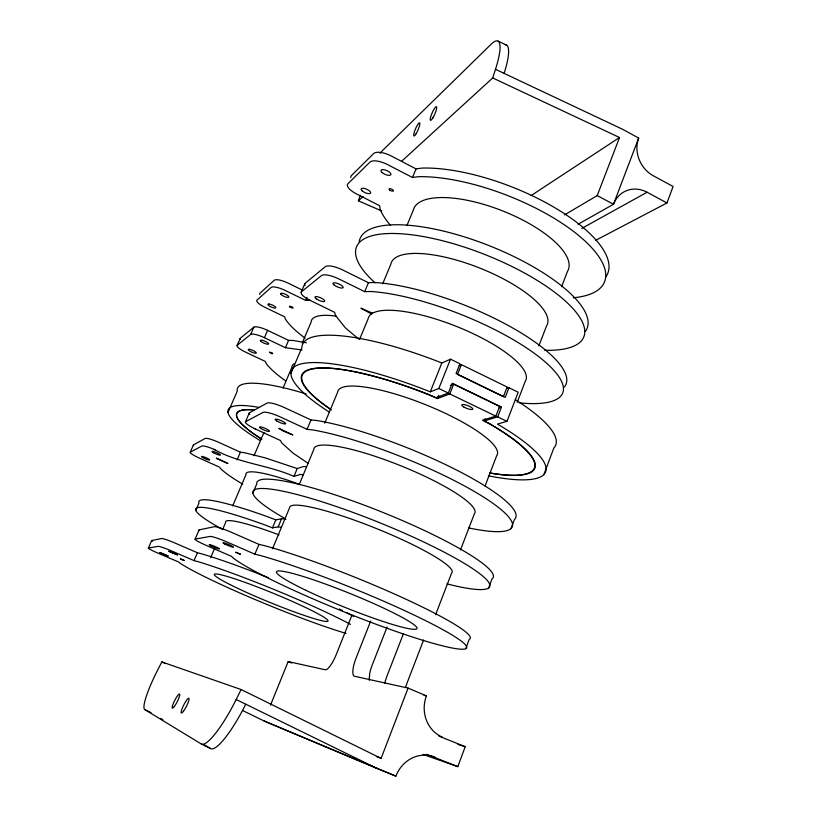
<?xml version="1.0" encoding="UTF-8"?>
<svg xmlns="http://www.w3.org/2000/svg" width="817" height="817" viewBox="0 0 817 817"><rect width="100%" height="100%" fill="white"/><g stroke="black" fill="none" stroke-linecap="round" stroke-linejoin="round"><path stroke-width="1.23" d="M401.607 161.296L492.712 77.952L495.49 69.312A48.867 10.427 -66 0 0 490.997 44.373L382.959 150.093A38.511 6.853 -67.5 0 0 380.232 153.3M381.723 210.96L358.408 200.829L360.277 195.263M422.971 754.387L457.816 766.642L465.22 746.687L438.882 736.107M595.47 240.433L666.968 202.963L673.075 186.49L653.273 175.737A28.472 24.571 62.9 0 1 638.669 138.093L622.666 129.321L495.49 69.312M543.877 474.616L553.824 448.063A136.235 34.212 21.7 0 0 515.302 399.656M465.7 648.729L469.244 639.313A128.657 13.46 22 0 0 402.74 597.748A128.657 13.46 22 0 0 264.637 545.695L258.969 544.388L231.722 532.439A15.84 1.736 22.6 0 0 214.238 526.71L199.266 529.855A14.982 1.552 22.6 0 0 199.287 530.519M488.576 588.046L492.048 578.814A127.36 19.087 21.9 0 0 382.509 512.269A127.36 19.087 21.9 0 0 256.722 483.991L252.902 493.029M510.993 528.568L514.404 519.52A126.094 24.49 21.8 0 0 453.333 468.407A126.094 24.49 21.8 0 0 316.873 420.52L311.022 419.958L284.602 407.673A15.503 3.145 22.9 0 0 267.057 403.077L249.563 412.748A14.686 2.819 23 0 0 249.777 414.413M638.669 138.093L613.496 204.26L578.068 224.236M488.362 475.79A136.858 31.659 21.8 0 0 497.42 424.094L506.979 421.347L518.182 392.231L508.95 387.718L506.673 388.504M423.625 639.966L407.601 681.613A46.467 15.217 -68 0 0 405.62 687.128M435.614 614.721L451.587 573.125A87.511 12.49 21.9 0 0 375.749 528.272A87.511 12.49 21.9 0 0 289.555 507.806L272.521 548.789M460.482 549.953L474.35 513.852A86.643 16.207 21.9 0 0 400.738 465.751A86.643 16.207 21.9 0 0 313.851 449.381L299.196 484.644M485.002 486.125L496.675 455.733A85.785 19.792 21.8 0 0 425.208 404.548A85.785 19.792 21.8 0 0 337.666 392.109L324.727 423.216M517.141 402.454L525.219 381.437A84.702 24.244 21.7 0 0 456.448 326.412A84.702 24.244 21.7 0 0 368.11 318.875L359.5 339.586M538.893 345.836L546.553 325.891A83.885 27.502 21.6 0 0 479.773 268.068A83.885 27.502 21.6 0 0 390.883 264.116L382.703 283.785M561.585 286.736L567.488 271.387A83.079 30.637 21.5 0 0 502.629 210.898A83.079 30.637 21.5 0 0 413.218 210.398L406.927 225.523M376.361 756.501L381.11 758.37L408.091 688.098L426.433 695.88A31.802 29.3 -83.7 0 0 442.538 737.21M564.557 214.881L597.217 195.58L619.521 137.511L492.712 77.952M489.546 472.89A125.032 28.901 21.8 0 0 489.955 424.074L482.551 420.173L495.858 416.149L499.626 406.406L453.67 384.153L450.29 385.461M485.063 418.784L484.236 420.898L497.676 416.864L501.444 407.121L452.22 383.285L448.329 393.079L435.972 397.726L429.109 394.713A125.532 29.014 21.8 0 0 313.636 368.477A125.532 29.014 21.8 0 0 331.396 409.909M508.95 387.718L505.202 397.399L456.09 373.512L459.951 363.79L450.514 359.174L441.834 362.993A136.235 34.212 21.7 0 0 301.933 347.45L290.903 373.389M403.281 634.063L388.055 673.3A46.64 14.583 -67.8 0 0 384.603 683.226M387.064 627.088L372.338 664.711A18.73 5.515 -67.6 0 0 369.692 673.474L369.182 680.234M370.683 621.063L356.181 657.828A18.781 5.3 -67.5 0 0 354.568 676.262L408.091 688.098M330.599 409.215A125.032 28.901 21.8 0 1 314.422 368.651A125.032 28.901 21.8 0 1 429.058 394.836L437.483 398.533L449.789 393.937L453.67 384.153M461.391 364.668L457.54 374.39L503.384 396.684L507.132 387.003L461.391 364.668L459.113 365.628M329.384 412.095A136.858 31.659 21.8 0 1 302.668 363.565A136.858 31.659 21.8 0 1 430.304 391.833L438.821 388.494L450.514 359.174M437.483 398.533L438.749 395.346M351.902 615.232L336.338 654.335A17.474 4.575 -67.4 0 1 325.197 669.756L288.176 661.566L270.478 705.224M430.304 391.833L441.834 362.993M222.153 529.171A103.636 12.051 22.3 0 1 264.728 524.882L272.48 527.864L278.178 526.894L281.559 518.785A13.205 1.757 22.4 0 1 285.909 519.52M254.863 554.181L260.521 555.54A128.861 12.572 22 0 1 442.926 629.713A128.861 12.572 22 0 1 401.698 633.41A128.861 12.572 22 0 1 233.141 558.001L231.599 556.397L206.211 545.378A15.012 1.45 22.6 0 1 195.314 539.057L210.081 536.442A15.86 1.624 22.6 0 1 227.565 542.253L254.863 554.181L258.969 544.388M468.427 527.864A126.288 23.683 21.9 0 0 483.143 496.797A126.288 23.683 21.9 0 0 312.931 429.967L307.08 429.313L311.022 419.958M358.745 339.075L345.458 327.954L335.45 315.423L334.613 312.308L309.102 299.89A14.379 4.075 23.4 0 1 301.544 291.7L321.53 275.564A15.166 4.545 23.3 0 1 339.116 279.046L364.699 291.659L368.436 282.662L374.482 282.488A123.255 36.152 21.6 0 1 509.052 325.942A123.255 36.152 21.6 0 1 564.333 387.074M390.608 225.461A121.079 44.731 21.5 0 1 380.171 209.397L379.639 205.721L356.375 193.854A14.114 5.157 23.8 0 1 347.919 183.733L369.999 162.083A14.859 5.729 23.7 0 1 387.615 164.605L412.462 177.493L416.057 168.905L422.236 168.057A120.896 45.415 21.4 0 1 555.192 207.947A120.896 45.415 21.4 0 1 605.826 276.994M272.48 527.864L275.809 519.888L281.559 518.785M242.761 484.175A102.799 15.707 22.4 0 1 220.886 468.927L219.528 467.161L199.185 458.01A12.03 1.808 23.1 0 1 190.402 452.077L201.86 446.051A12.572 1.981 23.1 0 1 214.074 449.37C238.881 463.474 268.027 464.893 293.957 476.393L297.225 468.56L303.281 466.599A13.092 2.257 22.4 0 1 306.498 466.793M210.643 557.684L214.636 548.309M222.622 529.549L225.615 522.512A71.15 8.262 22.3 0 1 278.944 534.859M232.692 505.886L245.937 474.748A70.579 10.764 22.4 0 1 299.073 484.195M254.016 455.784L263.952 432.418M283.06 388.055L291.832 367.456A69.282 16.248 22.4 0 1 294.049 363.769M302.219 343.028L311.114 322.143A68.74 18.495 22.5 0 1 336.584 316.21M237.144 459.797L240.402 452.189L244.845 452.802L265.188 457.867L297.225 468.56M346.03 633.379A104.494 8.282 22.3 0 1 254.822 599.423A104.494 8.282 22.3 0 1 180.271 563.322L178.729 562.045L157.855 553.089A12.235 0.95 22.7 0 1 148.5 548.033L158.202 546.348A12.786 1.042 22.7 0 1 171.887 551.077L194.037 560.615L197.418 552.741L201.676 553.834A104.362 8.864 22.3 0 1 268.293 577.65M285.542 380.773A100.91 23.693 22.4 0 1 266.373 363.718L265.331 361.451L245.468 352.076A11.816 2.727 23.6 0 1 237.308 345.193L250.635 334.5A12.337 2.982 23.6 0 1 264.422 337.697L285.439 347.705L288.575 340.383L293.099 340.464L306.385 342.783M305.098 338.136A100.113 26.961 22.5 0 1 285.501 319.263L284.561 316.782L264.922 307.325A11.724 3.105 23.8 0 1 257.018 300.064L271.111 287.451A12.235 3.391 23.8 0 1 284.919 290.321L305.681 300.421L306.998 297.337M195.089 539.169L199.031 529.978M245.478 421.858L249.267 413.024M301.197 292.129L304.823 283.683M195.804 510.472L198.991 503.088A103.504 12.623 22.3 0 1 268.068 516.916L275.809 519.888M227.984 412.483L237.247 391.108A111.173 22.805 22.4 0 1 306.171 393.947M264.422 337.697L267.598 330.364L288.575 340.383M250.635 334.5L253.811 327.219A12.316 3.043 23.6 0 1 267.598 330.364M148.367 548.115L151.635 540.629M190.228 452.261L193.394 445.02M237.083 345.489L240.137 338.504M241.138 689.548L161.837 661.923L158.069 669.235A42.372 6.771 -62.7 0 0 144.752 709.554L201.237 743.96A53.871 10.968 -63.2 0 0 236.174 699.515L241.138 689.548L381.11 758.37M372.266 313.085L360.92 308.172L371.112 313.81L372.327 312.727M371.112 313.81L372.082 312.911M358.408 200.829L363.105 196.529M253.811 327.219L240.361 338.207A11.806 2.788 23.6 0 0 240.239 339.341M531.06 195.61L619.521 137.511M581.786 228.403L647.074 192.24L666.968 202.963M499.197 407.826L501.444 407.121M293.957 476.393L299.962 474.565A13.113 2.175 22.4 0 1 303.168 474.789M412.462 177.493L418.631 176.686A121.079 44.731 21.5 0 1 575.444 232.896A121.079 44.731 21.5 0 1 573.268 297.786M364.699 291.659L370.724 291.485A123.438 35.407 21.7 0 1 536.371 354.833A123.438 35.407 21.7 0 1 519.244 402.822M305.681 300.421L310.246 300.319M285.439 347.705L302.024 349.982M423.982 695.318L426.433 695.88M194.037 560.615L198.286 561.749A104.494 8.282 22.3 0 1 350.493 624.392M457.918 744.44L465.22 746.687M426.658 754.295L457.816 766.642M236.174 699.515L377.199 768.542L395.888 776.15A32.537 29.78 -77.7 0 1 435.032 757.216M242.486 710.453L264.085 720.982L395.888 776.15M288.176 661.566L291.669 663.036M264.085 720.982L377.199 768.542M197.418 552.741L175.308 543.182A12.776 1.123 22.7 0 0 161.613 538.505L151.768 540.537A12.214 1.021 22.7 0 0 152.381 541.365M214.074 449.37L215.596 450.044M240.402 452.189L217.383 441.742A12.561 2.053 23.1 0 0 205.149 438.474L193.568 444.826A12.02 1.869 23.1 0 0 193.609 445.633M307.1 429.344L280.619 417.078A15.533 3.043 22.9 0 0 263.074 412.401L245.764 421.592A14.716 2.727 23 0 0 254.148 428.425L280.486 440.516L281.702 442.865L293.007 453.108L308.326 463.433M498.166 41.197L506.622 45.129M254.148 428.425L255.833 429.221M438.821 388.494L448.329 393.079M497.676 416.864L506.979 421.347M449.789 393.937L495.858 416.149M302.219 290.025L288.044 283.101A12.224 3.452 23.8 0 0 274.226 280.282L260.02 293.18A11.714 3.166 23.8 0 0 259.847 294.447M161.837 661.923L165.269 663.598M201.237 743.96L210.531 748.546A53.789 11.326 -63.3 0 0 245.672 704.305M368.447 282.713L342.926 270.08A15.145 4.636 23.4 0 0 325.329 266.669L305.18 283.244A14.359 4.167 23.4 0 0 305.098 285.552M144.752 709.554L151.063 712.679M416.057 168.905L391.272 155.996A14.839 5.811 23.8 0 0 373.655 153.545L351.412 175.594A14.093 5.229 23.9 0 0 350.85 177.575M484.236 420.898L490.271 424.074A125.532 29.014 21.8 0 1 489.812 473.074M597.217 195.58L613.496 204.26A28.779 25.194 64.8 0 1 647.074 192.24M160.775 718.439L162.93 719.746M204.036 744.614L210.531 748.546M254.414 409.991A101.972 19.24 22.4 0 0 261.879 439.229A102.38 19.322 22.4 0 1 254.312 409.879M339.372 609.002A104.362 8.864 22.3 0 1 342.435 610.534M346.612 612.668A104.362 8.864 22.3 0 1 353.659 616.416M278.178 526.894A13.225 1.675 22.4 0 1 281.314 527.343M505.243 44.761A48.785 10.703 -65.9 0 1 504.14 73.285M375.085 282.866A122.244 40.166 21.6 0 1 402.515 233.876A122.244 40.166 21.6 0 1 560.064 296.479A122.244 40.166 21.6 0 1 544.725 350.268M359.174 241.832A122.07 40.881 21.5 0 1 489.077 245.641A122.07 40.881 21.5 0 1 585.278 331.508M285.113 518.591A127.564 18.24 21.9 0 1 291.965 493.243A127.564 18.24 21.9 0 1 461.054 561.463A127.564 18.24 21.9 0 1 446.909 583.869M259.796 440.363A111.592 21.068 22.4 0 1 259.489 407.499M159.907 552.578L168.128 556.009L159.907 552.578M168.823 551.291L177.371 554.866L168.823 551.291M269.712 352.239C272.653 355.62 274.757 352.576 269.712 352.239M180.465 558.91L184.264 560.503L180.465 558.91M235.858 552.302L240.525 554.273L235.858 552.302M269.038 304.047L268.415 304.067A4.31 1.144 23.7 0 0 271.612 307.192A4.31 1.144 23.7 0 0 275.595 307.11A4.31 1.144 23.7 0 0 269.038 304.047M249.379 349.319L248.766 349.308A4.34 1.001 23.5 0 0 252.065 352.26A4.34 1.001 23.5 0 0 256.007 352.362A4.34 1.001 23.5 0 0 249.379 349.319M279.046 428.445L283.356 431.09L292.843 434.94L279.046 428.445M216.382 458.225L227.749 463.433L216.382 458.225M289.974 307.029L289.678 306.794A1.991 0.541 23.6 0 1 291.107 306.487A1.991 0.541 23.6 0 1 292.997 308.019A1.991 0.541 23.6 0 1 289.974 307.029M260.49 340.903L260.317 340.526A4.504 1.083 23.5 0 1 266.148 341.782A4.504 1.083 23.5 0 1 267.22 344.182A4.504 1.083 23.5 0 1 260.49 340.903M280.752 294.089L280.609 293.681A4.473 1.236 23.7 0 1 286.44 294.794A4.473 1.236 23.7 0 1 287.4 297.408A4.473 1.236 23.7 0 1 280.752 294.089M229.873 584.502A61.53 4.871 22.3 0 0 325.82 621.41A61.53 4.871 22.3 0 0 257.947 587.198A61.53 4.871 22.3 0 0 229.873 584.502M213.4 452.679A4.596 0.725 23 0 0 220.376 455.14A4.596 0.725 23 0 0 214.922 451.975A4.596 0.725 23 0 0 213.4 452.679M202.963 457.694A4.422 0.664 23.1 0 0 209.652 460.063A4.422 0.664 23.1 0 0 204.362 457.04A4.422 0.664 23.1 0 0 202.963 457.694M432.867 117.903A7.455 1.46 -66.6 0 0 436.533 106.741A7.455 1.46 -66.6 0 0 431.008 115.871A7.455 1.46 -66.6 0 0 432.867 117.903M416.129 133.722A7.179 1.368 -66.9 0 0 419.693 122.907A7.179 1.368 -66.9 0 0 414.464 131.619A7.179 1.368 -66.9 0 0 416.129 133.722M183.447 711.28A8.282 1.501 -63.1 0 0 189.074 698.637A8.282 1.501 -63.1 0 0 182.824 706.93A8.282 1.501 -63.1 0 0 183.447 711.28M174.297 706.531A7.966 1.399 -63 0 0 179.76 694.379A7.966 1.399 -63 0 0 173.786 702.375A7.966 1.399 -63 0 0 174.297 706.531M362.288 190.984A5.188 1.9 23.7 0 0 370.448 193.302A5.188 1.9 23.7 0 0 364.923 188.594A5.188 1.9 23.7 0 0 362.288 190.984M382.111 172.55A5.423 2.083 23.6 0 0 390.689 174.95A5.423 2.083 23.6 0 0 385.001 169.936A5.423 2.083 23.6 0 0 382.111 172.55M316.312 298.828A5.29 1.501 23.4 0 0 324.543 301.381A5.29 1.501 23.4 0 0 318.712 297.061A5.29 1.501 23.4 0 0 316.312 298.828M334.337 285.174A5.535 1.654 23.3 0 0 342.997 287.829A5.535 1.654 23.3 0 0 336.972 283.244A5.535 1.654 23.3 0 0 334.337 285.174M389.556 189.932A2.4 0.899 23.4 0 0 393.355 191.004A2.4 0.899 23.4 0 0 390.832 188.819A2.4 0.899 23.4 0 0 389.556 189.932M305.905 590.303A75.807 7.384 22 0 0 416.701 628.896A75.807 7.384 22 0 0 317.445 581.204A75.807 7.384 22 0 0 305.905 590.303M210.99 545.848A5.515 0.531 22.6 0 0 219.385 548.983A5.515 0.531 22.6 0 0 212.808 545.613A5.515 0.531 22.6 0 0 210.99 545.848M224.573 543.918A5.79 0.592 22.5 0 0 233.417 547.216A5.79 0.592 22.5 0 0 226.575 543.662A5.79 0.592 22.5 0 0 224.573 543.918M261.001 428.547A5.402 1.001 22.9 0 0 269.324 431.407A5.402 1.001 22.9 0 0 263.105 427.567A5.402 1.001 22.9 0 0 261.001 428.547M276.749 420.918A5.668 1.103 22.9 0 0 285.511 423.9A5.668 1.103 22.9 0 0 279.067 419.846A5.668 1.103 22.9 0 0 276.749 420.918M463.862 407.029A5.923 1.501 21.3 0 0 472.747 409.194A5.923 1.501 21.3 0 0 465.159 404.752A5.923 1.501 21.3 0 0 463.862 407.029"/></g></svg>
